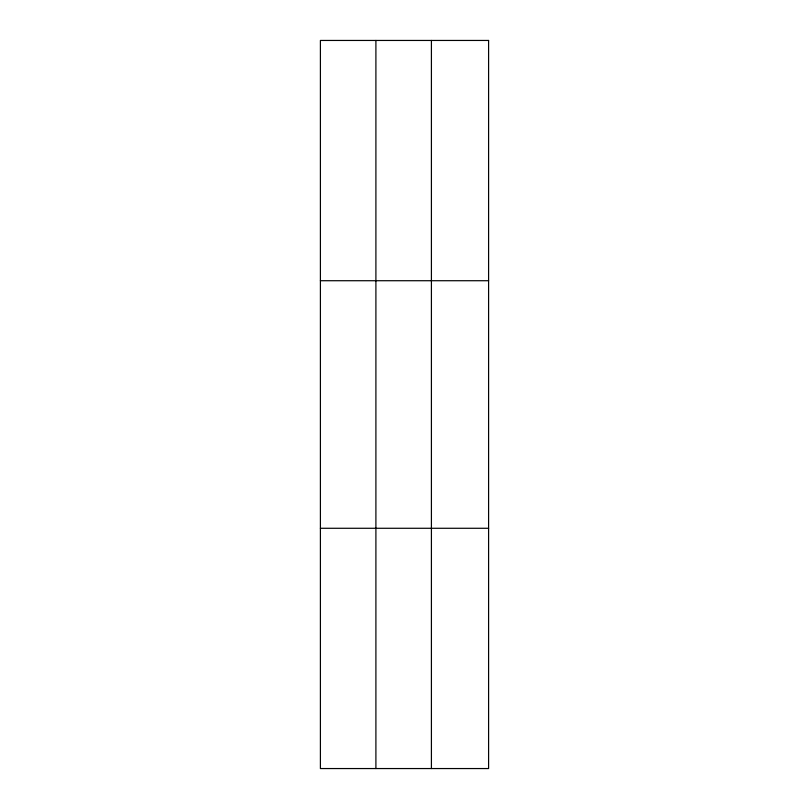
<?xml version="1.0" encoding="UTF-8"?>
<svg xmlns="http://www.w3.org/2000/svg" width="809" height="809" viewBox="0 0 809 809"><rect width="100%" height="100%" fill="white"/><g stroke="black" fill="none" stroke-linecap="round" stroke-linejoin="round"><path stroke-width="1.21" d="M375.902 40.45L375.902 768.55M431.409 40.45L431.409 768.55M320.404 280.723L488.596 280.723M320.404 528.277L488.596 528.277M488.596 40.45L488.596 768.55L320.404 768.55L320.404 40.45L488.596 40.45"/></g></svg>
